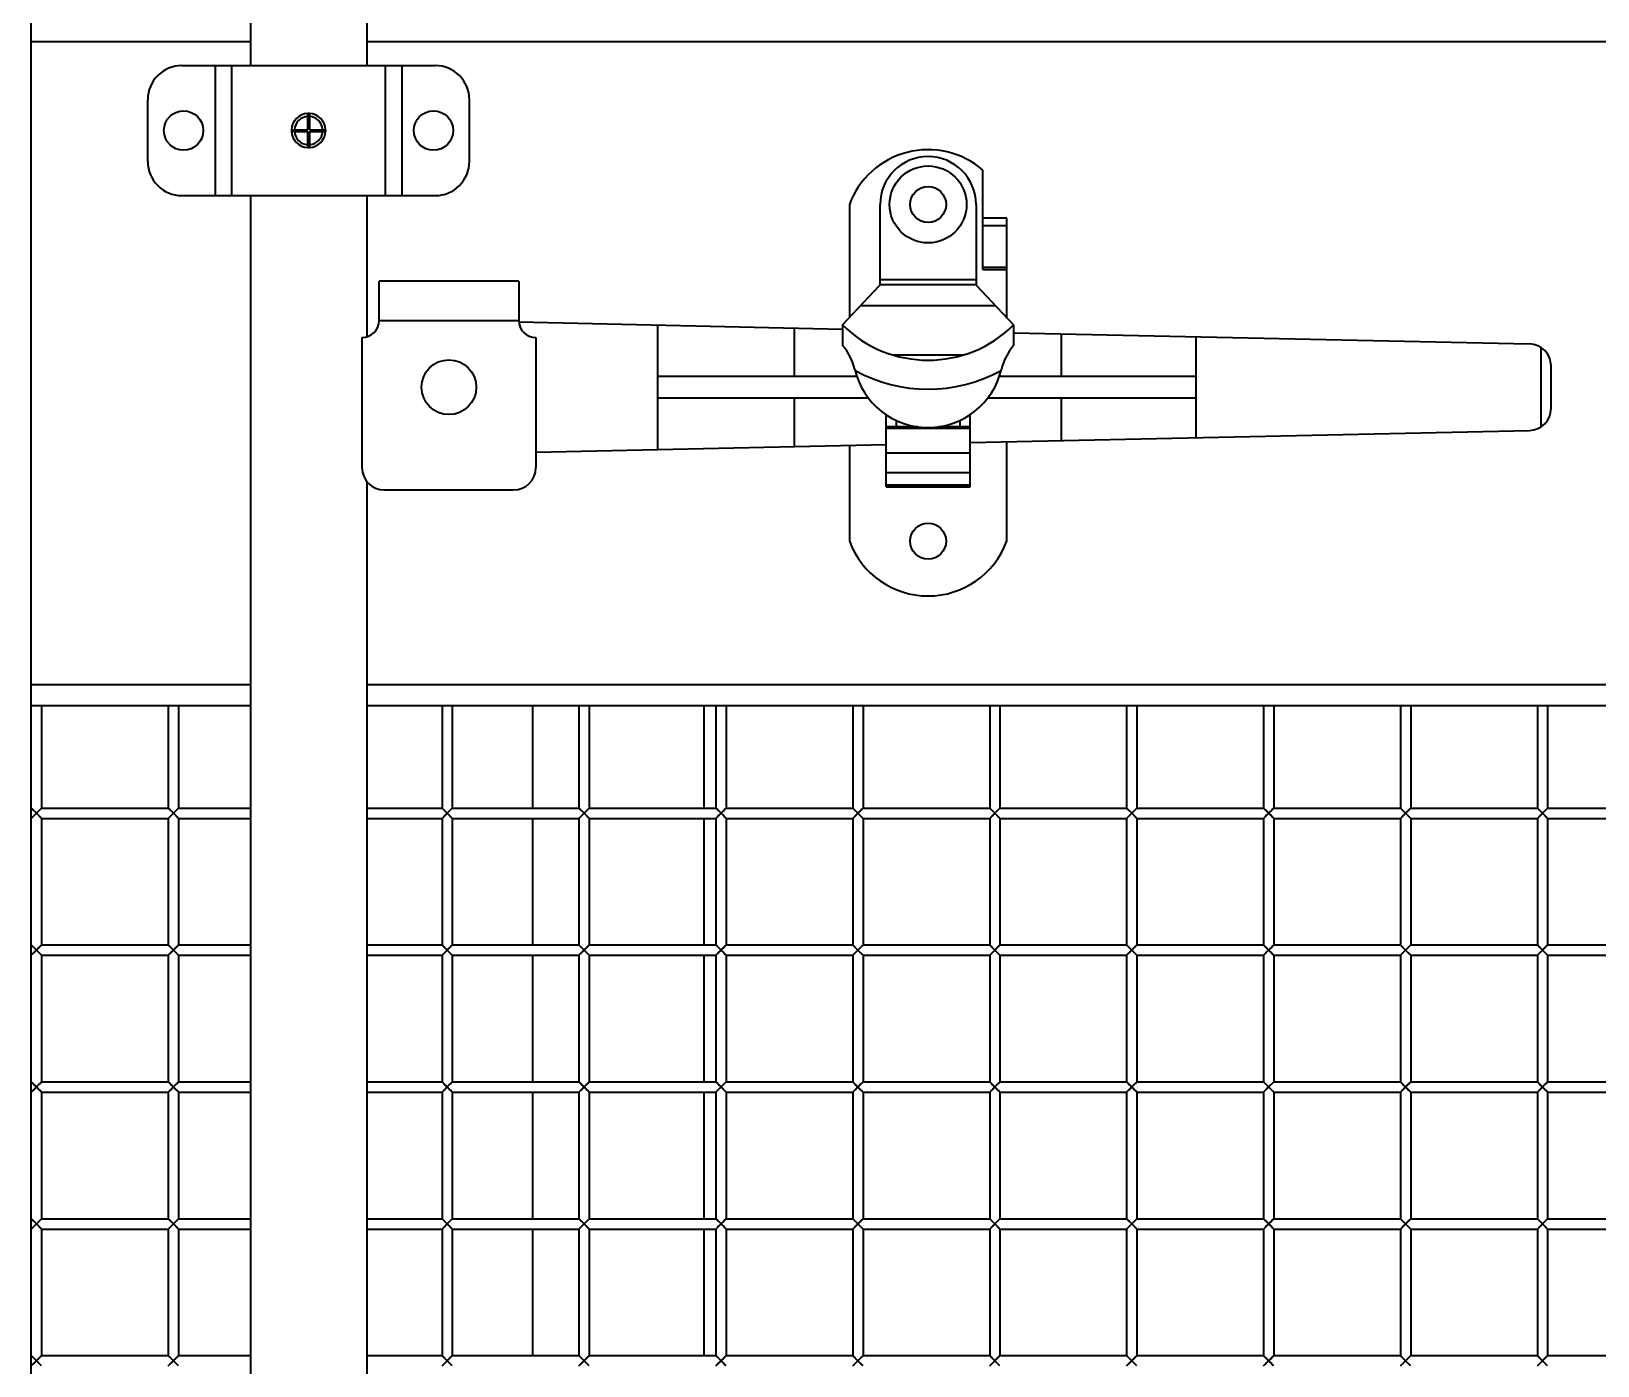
# Model space of a CAD drawing. Header units: millimetres. Extents: x 32496 to 166256, y 3504 to 23939.
# Drawn here: x 44566.1 to 45023.8, y 16169.9 to 16559.8 of the extents above; entities that cross this region are included whole.
import ezdxf

# ---------------------------------------------------------------- set-up
doc = ezdxf.new("R2010")
doc.units = ezdxf.units.MM
doc.layers.get('0').update_dxf_attribs({"lineweight": 35})

msp = doc.modelspace()

# ---------------------------------------------------------------- linework, layer by layer
at = {"linetype": 'Continuous'}
for p, q in [((44630.14, 17480.849), (44630.14, 16549.849)), ((44664.14, 17480.849), (44664.14, 16549.849)), ((44566.14, 16362.849), (44566.14, 16562.849)), ((44566.14, 16556.849), (44630.14, 16556.849)), ((44664.14, 16556.849), (45290.14, 16556.849)), ((44610.14, 16549.849), (44684.14, 16549.849)), ((44619.84, 16549.849), (44619.84, 16511.849)), ((44624.64, 16549.849), (44624.64, 16511.849)), ((44669.64, 16511.849), (44669.64, 16549.849)), ((44674.44, 16511.849), (44674.44, 16549.849)), ((44600.14, 16521.849), (44600.14, 16539.849)), ((44694.14, 16521.849), (44694.14, 16539.849)), ((44646.89, 16531.099), (44646.89, 16535.842)), ((44647.39, 16535.842), (44647.39, 16531.099)), ((44642.146, 16531.099), (44646.89, 16531.099)), ((44642.146, 16530.599), (44646.89, 16530.599)), ((44646.89, 16525.855), (44646.89, 16530.599)), ((44647.39, 16531.099), (44652.134, 16531.099)), ((44647.39, 16530.599), (44647.39, 16525.855)), ((44647.39, 16530.599), (44652.134, 16530.599)), ((44844.14, 16490.249), (44844.14, 16519.303)), ((44610.14, 16511.849), (44684.14, 16511.849)), ((44630.14, 16511.849), (44630.14, 15442.849)), ((44664.14, 16511.849), (44664.14, 16470.349)), ((44805.14, 16509.19), (44805.14, 16476.173)), ((44814.14, 16485.558), (44814.14, 16509.249)), ((44842.14, 16509.249), (44842.14, 16485.558)), ((44851.14, 16505.249), (44844.14, 16505.249)), ((44851.14, 16503.028), (44844.14, 16503.028)), ((44851.14, 16476.173), (44851.14, 16505.249)), ((44851.14, 16490.854), (44844.14, 16490.854)), ((44844.14, 16490.249), (44851.14, 16490.249)), ((44667.74, 16475.349), (44667.74, 16486.849)), ((44708.54, 16486.849), (44667.74, 16486.849)), ((44708.54, 16486.849), (44708.54, 16475.349)), ((44803.14, 16474.044), (44813.961, 16485.558)), ((44814.14, 16485.558), (44813.961, 16485.558)), ((44842.14, 16487.249), (44814.14, 16487.249)), ((44842.14, 16485.749), (44814.14, 16485.749)), ((44842.319, 16485.558), (44842.14, 16485.558)), ((44853.14, 16474.044), (44842.319, 16485.558)), ((44808.501, 16479.749), (44847.779, 16479.749)), ((44667.74, 16475.349), (44708.54, 16475.349)), ((44708.583, 16474.914), (44803.14, 16472.856)), ((44662.74, 16470.349), (44662.74, 16432.349)), ((44713.54, 16470.349), (44713.54, 16432.349)), ((44749.14, 16437.666), (44749.14, 16474.031)), ((44789.14, 16459.049), (44789.14, 16473.16)), ((44803.14, 16474.044), (44803.14, 16468.024)), ((44853.14, 16474.044), (44853.14, 16468.024)), ((44853.14, 16471.767), (45003.879, 16468.485)), ((44867.14, 16459.049), (44867.14, 16471.462)), ((44906.44, 16441.091), (44906.44, 16470.606)), ((45007.14, 16467.509), (45007.14, 16444.189)), ((44838.35, 16465.249), (44817.929, 16465.249)), ((45010.14, 16449.611), (45010.14, 16462.086)), ((44749.14, 16459.049), (44807.366, 16459.049)), ((44848.913, 16459.049), (44906.44, 16459.049)), ((44810.783, 16452.649), (44749.14, 16452.649)), ((44789.14, 16438.537), (44789.14, 16452.649)), ((44906.44, 16452.649), (44845.496, 16452.649)), ((44867.14, 16440.235), (44867.14, 16452.649)), ((44815.89, 16426.71), (44815.89, 16447.856)), ((44840.39, 16426.71), (44840.39, 16447.856)), ((44815.89, 16444.349), (44825.022, 16444.349)), ((44815.89, 16443.849), (44840.39, 16443.849)), ((44818.89, 16444.349), (44818.89, 16446.162)), ((44831.26, 16444.349), (44840.39, 16444.349)), ((44837.39, 16446.161), (44837.39, 16444.349)), ((44840.39, 16439.653), (45003.879, 16443.212)), ((44713.54, 16436.891), (44815.89, 16439.119)), ((44805.14, 16438.885), (44805.14, 16410.908)), ((44851.14, 16410.908), (44851.14, 16439.887)), ((44840.39, 16436.539), (44815.89, 16436.539)), ((44815.89, 16430.901), (44840.39, 16430.901)), ((44664.14, 16428.366), (44664.14, 15442.849)), ((44669.24, 16425.849), (44707.04, 16425.849)), ((44840.39, 16427.18), (44815.89, 16427.18)), ((44815.89, 16426.71), (44840.39, 16426.71)), ((44630.14, 16368.849), (44566.14, 16368.849)), ((45290.14, 16368.849), (44664.14, 16368.849)), ((44566.14, 15459.849), (44566.14, 16362.849)), ((44566.14, 16362.849), (44630.14, 16362.849)), ((44569.14, 16362.849), (44569.14, 16332.849)), ((44606.14, 16362.849), (44606.14, 16332.849)), ((44609.14, 16362.849), (44609.14, 16332.849)), ((44664.14, 16362.849), (45290.14, 16362.849)), ((44686.14, 16362.849), (44686.14, 16332.849)), ((44689.14, 16362.849), (44689.14, 16332.849)), ((44712.64, 16332.849), (44712.64, 16362.849)), ((44726.14, 16362.849), (44726.14, 16332.849)), ((44729.14, 16362.849), (44729.14, 16332.849)), ((44762.64, 16362.849), (44762.64, 16332.849)), ((44766.14, 16362.849), (44766.14, 16332.849)), ((44769.14, 16362.849), (44769.14, 16332.849)), ((44806.14, 16362.849), (44806.14, 16332.849)), ((44809.14, 16362.849), (44809.14, 16332.849)), ((44846.14, 16362.849), (44846.14, 16332.849)), ((44849.14, 16362.849), (44849.14, 16332.849)), ((44886.14, 16362.849), (44886.14, 16332.849)), ((44889.14, 16362.849), (44889.14, 16332.849)), ((44926.14, 16362.849), (44926.14, 16332.849)), ((44929.14, 16362.849), (44929.14, 16332.849)), ((44966.14, 16362.849), (44966.14, 16332.849)), ((44969.14, 16362.849), (44969.14, 16332.849)), ((45006.14, 16362.849), (45006.14, 16332.849)), ((45009.14, 16362.849), (45009.14, 16332.849)), ((44566.14, 16329.849), (44569.14, 16332.849)), ((44566.14, 16332.849), (44567.64, 16331.349)), ((44569.14, 16332.849), (44606.14, 16332.849)), ((44606.14, 16329.849), (44609.14, 16332.849)), ((44606.14, 16332.849), (44607.64, 16331.349)), ((44609.14, 16332.849), (44630.14, 16332.849)), ((44664.14, 16332.849), (44686.14, 16332.849)), ((44686.14, 16329.849), (44689.14, 16332.849)), ((44686.14, 16332.849), (44687.64, 16331.349)), ((44689.14, 16332.849), (44726.14, 16332.849)), ((44726.14, 16329.849), (44729.14, 16332.849)), ((44726.14, 16332.849), (44727.64, 16331.349)), ((44729.14, 16332.849), (44766.14, 16332.849)), ((44766.14, 16329.849), (44769.14, 16332.849)), ((44766.14, 16332.849), (44767.64, 16331.349)), ((44769.14, 16332.849), (44806.14, 16332.849)), ((44806.14, 16329.849), (44809.14, 16332.849)), ((44806.14, 16332.849), (44807.64, 16331.349)), ((44809.14, 16332.849), (44846.14, 16332.849)), ((44846.14, 16329.849), (44849.14, 16332.849)), ((44846.14, 16332.849), (44847.64, 16331.349)), ((44849.14, 16332.849), (44886.14, 16332.849)), ((44886.14, 16332.849), (44887.64, 16331.349)), ((44886.14, 16329.849), (44889.14, 16332.849)), ((44889.14, 16332.849), (44926.14, 16332.849)), ((44926.14, 16332.849), (44927.64, 16331.349)), ((44926.14, 16329.849), (44929.14, 16332.849)), ((44929.14, 16332.849), (44966.14, 16332.849)), ((44966.14, 16332.849), (44967.64, 16331.349)), ((44966.14, 16329.849), (44969.14, 16332.849)), ((44969.14, 16332.849), (45006.14, 16332.849)), ((45006.14, 16332.849), (45007.64, 16331.349)), ((45006.14, 16329.849), (45009.14, 16332.849)), ((45009.14, 16332.849), (45046.14, 16332.849)), ((44569.14, 16329.849), (44567.64, 16331.349)), ((44569.14, 16329.849), (44569.14, 16292.849)), ((44569.14, 16329.849), (44606.14, 16329.849)), ((44606.14, 16329.849), (44606.14, 16292.849)), ((44609.14, 16329.849), (44607.64, 16331.349)), ((44609.14, 16329.849), (44609.14, 16292.849)), ((44609.14, 16329.849), (44630.14, 16329.849)), ((44664.14, 16329.849), (44686.14, 16329.849)), ((44686.14, 16329.849), (44686.14, 16292.849)), ((44689.14, 16329.849), (44687.64, 16331.349)), ((44689.14, 16329.849), (44689.14, 16292.849)), ((44689.14, 16329.849), (44726.14, 16329.849)), ((44712.64, 16292.849), (44712.64, 16329.849)), ((44726.14, 16329.849), (44726.14, 16292.849)), ((44729.14, 16329.849), (44727.64, 16331.349)), ((44729.14, 16329.849), (44729.14, 16292.849)), ((44729.14, 16329.849), (44766.14, 16329.849)), ((44762.64, 16329.849), (44762.64, 16292.849)), ((44766.14, 16329.849), (44766.14, 16292.849)), ((44769.14, 16329.849), (44767.64, 16331.349)), ((44769.14, 16329.849), (44769.14, 16292.849)), ((44769.14, 16329.849), (44806.14, 16329.849)), ((44806.14, 16329.849), (44806.14, 16292.849)), ((44809.14, 16329.849), (44807.64, 16331.349)), ((44809.14, 16329.849), (44809.14, 16292.849)), ((44809.14, 16329.849), (44846.14, 16329.849)), ((44846.14, 16329.849), (44846.14, 16292.849)), ((44849.14, 16329.849), (44847.64, 16331.349)), ((44849.14, 16329.849), (44849.14, 16292.849)), ((44849.14, 16329.849), (44886.14, 16329.849)), ((44886.14, 16329.849), (44886.14, 16292.849)), ((44889.14, 16329.849), (44887.64, 16331.349)), ((44889.14, 16329.849), (44889.14, 16292.849)), ((44889.14, 16329.849), (44926.14, 16329.849)), ((44926.14, 16329.849), (44926.14, 16292.849)), ((44929.14, 16329.849), (44927.64, 16331.349)), ((44929.14, 16329.849), (44929.14, 16292.849)), ((44929.14, 16329.849), (44966.14, 16329.849)), ((44966.14, 16329.849), (44966.14, 16292.849)), ((44969.14, 16329.849), (44967.64, 16331.349)), ((44969.14, 16329.849), (44969.14, 16292.849)), ((44969.14, 16329.849), (45006.14, 16329.849)), ((45006.14, 16329.849), (45006.14, 16292.849)), ((45009.14, 16329.849), (45007.64, 16331.349)), ((45009.14, 16329.849), (45009.14, 16292.849)), ((45009.14, 16329.849), (45046.14, 16329.849)), ((44566.14, 16289.849), (44569.14, 16292.849)), ((44566.14, 16292.849), (44567.64, 16291.349)), ((44569.14, 16292.849), (44606.14, 16292.849)), ((44606.14, 16289.849), (44609.14, 16292.849)), ((44606.14, 16292.849), (44607.64, 16291.349)), ((44609.14, 16292.849), (44630.14, 16292.849)), ((44664.14, 16292.849), (44686.14, 16292.849)), ((44686.14, 16289.849), (44689.14, 16292.849)), ((44686.14, 16292.849), (44687.64, 16291.349)), ((44689.14, 16292.849), (44726.14, 16292.849)), ((44726.14, 16289.849), (44729.14, 16292.849)), ((44726.14, 16292.849), (44727.64, 16291.349)), ((44729.14, 16292.849), (44766.14, 16292.849)), ((44766.14, 16289.849), (44769.14, 16292.849)), ((44766.14, 16292.849), (44767.64, 16291.349)), ((44769.14, 16292.849), (44806.14, 16292.849)), ((44806.14, 16289.849), (44809.14, 16292.849)), ((44806.14, 16292.849), (44807.64, 16291.349)), ((44809.14, 16292.849), (44846.14, 16292.849)), ((44846.14, 16292.849), (44847.64, 16291.349)), ((44846.14, 16289.849), (44849.14, 16292.849)), ((44849.14, 16292.849), (44886.14, 16292.849)), ((44886.14, 16292.849), (44887.64, 16291.349)), ((44886.14, 16289.849), (44889.14, 16292.849)), ((44889.14, 16292.849), (44926.14, 16292.849)), ((44926.14, 16292.849), (44927.64, 16291.349)), ((44926.14, 16289.849), (44929.14, 16292.849)), ((44929.14, 16292.849), (44966.14, 16292.849)), ((44966.14, 16292.849), (44967.64, 16291.349)), ((44966.14, 16289.849), (44969.14, 16292.849)), ((44969.14, 16292.849), (45006.14, 16292.849)), ((45006.14, 16292.849), (45007.64, 16291.349)), ((45006.14, 16289.849), (45009.14, 16292.849)), ((45009.14, 16292.849), (45046.14, 16292.849)), ((44569.14, 16289.849), (44567.64, 16291.349)), ((44569.14, 16289.849), (44569.14, 16252.849)), ((44569.14, 16289.849), (44606.14, 16289.849)), ((44606.14, 16289.849), (44606.14, 16252.849)), ((44609.14, 16289.849), (44607.64, 16291.349)), ((44609.14, 16289.849), (44609.14, 16252.849)), ((44609.14, 16289.849), (44630.14, 16289.849)), ((44664.14, 16289.849), (44686.14, 16289.849)), ((44686.14, 16289.849), (44686.14, 16252.849)), ((44689.14, 16289.849), (44687.64, 16291.349)), ((44689.14, 16289.849), (44689.14, 16252.849)), ((44689.14, 16289.849), (44726.14, 16289.849)), ((44712.64, 16252.849), (44712.64, 16289.849)), ((44726.14, 16289.849), (44726.14, 16252.849)), ((44729.14, 16289.849), (44727.64, 16291.349)), ((44729.14, 16289.849), (44729.14, 16252.849)), ((44729.14, 16289.849), (44766.14, 16289.849)), ((44762.64, 16289.849), (44762.64, 16252.849)), ((44766.14, 16289.849), (44766.14, 16252.849)), ((44769.14, 16289.849), (44767.64, 16291.349)), ((44769.14, 16289.849), (44769.14, 16252.849)), ((44769.14, 16289.849), (44806.14, 16289.849)), ((44806.14, 16289.849), (44806.14, 16252.849)), ((44809.14, 16289.849), (44807.64, 16291.349)), ((44809.14, 16289.849), (44809.14, 16252.849)), ((44809.14, 16289.849), (44846.14, 16289.849)), ((44846.14, 16289.849), (44846.14, 16252.849)), ((44849.14, 16289.849), (44847.64, 16291.349)), ((44849.14, 16289.849), (44849.14, 16252.849)), ((44849.14, 16289.849), (44886.14, 16289.849)), ((44886.14, 16289.849), (44886.14, 16252.849)), ((44889.14, 16289.849), (44887.64, 16291.349)), ((44889.14, 16289.849), (44889.14, 16252.849)), ((44889.14, 16289.849), (44926.14, 16289.849)), ((44926.14, 16289.849), (44926.14, 16252.849)), ((44929.14, 16289.849), (44927.64, 16291.349)), ((44929.14, 16289.849), (44929.14, 16252.849)), ((44929.14, 16289.849), (44966.14, 16289.849)), ((44966.14, 16289.849), (44966.14, 16252.849)), ((44969.14, 16289.849), (44967.64, 16291.349)), ((44969.14, 16289.849), (44969.14, 16252.849)), ((44969.14, 16289.849), (45006.14, 16289.849)), ((45006.14, 16289.849), (45006.14, 16252.849)), ((45009.14, 16289.849), (45007.64, 16291.349)), ((45009.14, 16289.849), (45009.14, 16252.849)), ((45009.14, 16289.849), (45046.14, 16289.849)), ((44566.14, 16252.849), (44567.64, 16251.349)), ((44566.14, 16249.849), (44569.14, 16252.849)), ((44569.14, 16249.849), (44567.64, 16251.349)), ((44569.14, 16252.849), (44606.14, 16252.849)), ((44606.14, 16249.849), (44609.14, 16252.849)), ((44606.14, 16252.849), (44607.64, 16251.349)), ((44609.14, 16249.849), (44607.64, 16251.349)), ((44609.14, 16252.849), (44630.14, 16252.849)), ((44664.14, 16252.849), (44686.14, 16252.849)), ((44686.14, 16249.849), (44689.14, 16252.849)), ((44686.14, 16252.849), (44687.64, 16251.349)), ((44689.14, 16249.849), (44687.64, 16251.349)), ((44689.14, 16252.849), (44726.14, 16252.849)), ((44726.14, 16249.849), (44729.14, 16252.849)), ((44726.14, 16252.849), (44727.64, 16251.349)), ((44729.14, 16249.849), (44727.64, 16251.349)), ((44729.14, 16252.849), (44766.14, 16252.849)), ((44766.14, 16249.849), (44769.14, 16252.849)), ((44766.14, 16252.849), (44767.64, 16251.349)), ((44769.14, 16249.849), (44767.64, 16251.349)), ((44769.14, 16252.849), (44806.14, 16252.849)), ((44806.14, 16252.849), (44807.64, 16251.349)), ((44806.14, 16249.849), (44809.14, 16252.849)), ((44809.14, 16249.849), (44807.64, 16251.349)), ((44809.14, 16252.849), (44846.14, 16252.849)), ((44846.14, 16252.849), (44847.64, 16251.349)), ((44846.14, 16249.849), (44849.14, 16252.849)), ((44849.14, 16249.849), (44847.64, 16251.349)), ((44849.14, 16252.849), (44886.14, 16252.849)), ((44886.14, 16252.849), (44887.64, 16251.349)), ((44886.14, 16249.849), (44889.14, 16252.849)), ((44889.14, 16249.849), (44887.64, 16251.349)), ((44889.14, 16252.849), (44926.14, 16252.849)), ((44926.14, 16252.849), (44927.64, 16251.349)), ((44926.14, 16249.849), (44929.14, 16252.849)), ((44929.14, 16249.849), (44927.64, 16251.349)), ((44929.14, 16252.849), (44966.14, 16252.849)), ((44966.14, 16252.849), (44967.64, 16251.349)), ((44966.14, 16249.849), (44969.14, 16252.849)), ((44969.14, 16249.849), (44967.64, 16251.349)), ((44969.14, 16252.849), (45006.14, 16252.849)), ((45006.14, 16252.849), (45007.64, 16251.349)), ((45006.14, 16249.849), (45009.14, 16252.849)), ((45009.14, 16249.849), (45007.64, 16251.349)), ((45009.14, 16252.849), (45046.14, 16252.849)), ((44569.14, 16249.849), (44569.14, 16212.849)), ((44569.14, 16249.849), (44606.14, 16249.849)), ((44606.14, 16249.849), (44606.14, 16212.849)), ((44609.14, 16249.849), (44609.14, 16212.849)), ((44609.14, 16249.849), (44630.14, 16249.849)), ((44664.14, 16249.849), (44686.14, 16249.849)), ((44686.14, 16249.849), (44686.14, 16212.849)), ((44689.14, 16249.849), (44689.14, 16212.849)), ((44689.14, 16249.849), (44726.14, 16249.849)), ((44712.64, 16212.849), (44712.64, 16249.849)), ((44726.14, 16249.849), (44726.14, 16212.849)), ((44729.14, 16249.849), (44729.14, 16212.849)), ((44729.14, 16249.849), (44766.14, 16249.849)), ((44762.64, 16249.849), (44762.64, 16212.849)), ((44766.14, 16249.849), (44766.14, 16212.849)), ((44769.14, 16249.849), (44769.14, 16212.849)), ((44769.14, 16249.849), (44806.14, 16249.849)), ((44806.14, 16249.849), (44806.14, 16212.849)), ((44809.14, 16249.849), (44809.14, 16212.849)), ((44809.14, 16249.849), (44846.14, 16249.849)), ((44846.14, 16249.849), (44846.14, 16212.849)), ((44849.14, 16249.849), (44849.14, 16212.849)), ((44849.14, 16249.849), (44886.14, 16249.849)), ((44886.14, 16249.849), (44886.14, 16212.849)), ((44889.14, 16249.849), (44889.14, 16212.849)), ((44889.14, 16249.849), (44926.14, 16249.849)), ((44926.14, 16249.849), (44926.14, 16212.849)), ((44929.14, 16249.849), (44929.14, 16212.849)), ((44929.14, 16249.849), (44966.14, 16249.849)), ((44966.14, 16249.849), (44966.14, 16212.849)), ((44969.14, 16249.849), (44969.14, 16212.849)), ((44969.14, 16249.849), (45006.14, 16249.849)), ((45006.14, 16249.849), (45006.14, 16212.849)), ((45009.14, 16249.849), (45009.14, 16212.849)), ((45009.14, 16249.849), (45046.14, 16249.849)), ((44566.14, 16212.849), (44567.64, 16211.349)), ((44566.14, 16209.849), (44569.14, 16212.849)), ((44569.14, 16209.849), (44567.64, 16211.349)), ((44569.14, 16212.849), (44606.14, 16212.849)), ((44569.14, 16209.849), (44569.14, 16172.849)), ((44569.14, 16209.849), (44606.14, 16209.849)), ((44606.14, 16212.849), (44607.64, 16211.349)), ((44606.14, 16209.849), (44609.14, 16212.849)), ((44606.14, 16209.849), (44606.14, 16172.849)), ((44609.14, 16209.849), (44607.64, 16211.349)), ((44609.14, 16212.849), (44630.14, 16212.849)), ((44609.14, 16209.849), (44609.14, 16172.849)), ((44609.14, 16209.849), (44630.14, 16209.849)), ((44664.14, 16212.849), (44686.14, 16212.849)), ((44664.14, 16209.849), (44686.14, 16209.849)), ((44686.14, 16209.849), (44689.14, 16212.849)), ((44686.14, 16212.849), (44687.64, 16211.349)), ((44686.14, 16209.849), (44686.14, 16172.849)), ((44689.14, 16209.849), (44687.64, 16211.349)), ((44689.14, 16212.849), (44726.14, 16212.849)), ((44689.14, 16209.849), (44689.14, 16172.849)), ((44689.14, 16209.849), (44726.14, 16209.849)), ((44712.64, 16172.849), (44712.64, 16209.849)), ((44726.14, 16209.849), (44729.14, 16212.849)), ((44726.14, 16212.849), (44727.64, 16211.349)), ((44726.14, 16209.849), (44726.14, 16172.849)), ((44729.14, 16209.849), (44727.64, 16211.349)), ((44729.14, 16212.849), (44766.14, 16212.849)), ((44729.14, 16209.849), (44729.14, 16172.849)), ((44729.14, 16209.849), (44766.14, 16209.849)), ((44762.64, 16209.849), (44762.64, 16172.849)), ((44766.14, 16212.849), (44767.64, 16211.349)), ((44766.14, 16209.849), (44769.14, 16212.849)), ((44766.14, 16209.849), (44766.14, 16172.849)), ((44769.14, 16209.849), (44767.64, 16211.349)), ((44769.14, 16212.849), (44806.14, 16212.849)), ((44769.14, 16209.849), (44769.14, 16172.849)), ((44769.14, 16209.849), (44806.14, 16209.849)), ((44806.14, 16212.849), (44807.64, 16211.349)), ((44806.14, 16209.849), (44809.14, 16212.849)), ((44806.14, 16209.849), (44806.14, 16172.849)), ((44809.14, 16209.849), (44807.64, 16211.349)), ((44809.14, 16212.849), (44846.14, 16212.849)), ((44809.14, 16209.849), (44809.14, 16172.849)), ((44809.14, 16209.849), (44846.14, 16209.849)), ((44846.14, 16212.849), (44847.64, 16211.349)), ((44846.14, 16209.849), (44849.14, 16212.849)), ((44846.14, 16209.849), (44846.14, 16172.849)), ((44849.14, 16209.849), (44847.64, 16211.349)), ((44849.14, 16212.849), (44886.14, 16212.849)), ((44849.14, 16209.849), (44849.14, 16172.849)), ((44849.14, 16209.849), (44886.14, 16209.849)), ((44886.14, 16212.849), (44887.64, 16211.349)), ((44886.14, 16209.849), (44889.14, 16212.849)), ((44886.14, 16209.849), (44886.14, 16172.849)), ((44889.14, 16209.849), (44887.64, 16211.349)), ((44889.14, 16212.849), (44926.14, 16212.849)), ((44889.14, 16209.849), (44889.14, 16172.849)), ((44889.14, 16209.849), (44926.14, 16209.849)), ((44926.14, 16212.849), (44927.64, 16211.349)), ((44926.14, 16209.849), (44929.14, 16212.849)), ((44926.14, 16209.849), (44926.14, 16172.849)), ((44929.14, 16209.849), (44927.64, 16211.349)), ((44929.14, 16212.849), (44966.14, 16212.849)), ((44929.14, 16209.849), (44929.14, 16172.849)), ((44929.14, 16209.849), (44966.14, 16209.849)), ((44966.14, 16212.849), (44967.64, 16211.349)), ((44966.14, 16209.849), (44969.14, 16212.849)), ((44966.14, 16209.849), (44966.14, 16172.849)), ((44969.14, 16209.849), (44967.64, 16211.349)), ((44969.14, 16212.849), (45006.14, 16212.849)), ((44969.14, 16209.849), (44969.14, 16172.849)), ((44969.14, 16209.849), (45006.14, 16209.849)), ((45006.14, 16212.849), (45007.64, 16211.349)), ((45006.14, 16209.849), (45009.14, 16212.849)), ((45006.14, 16209.849), (45006.14, 16172.849)), ((45009.14, 16209.849), (45007.64, 16211.349)), ((45009.14, 16212.849), (45046.14, 16212.849)), ((45009.14, 16209.849), (45009.14, 16172.849)), ((45009.14, 16209.849), (45046.14, 16209.849)), ((44566.14, 16172.849), (44567.64, 16171.349)), ((44566.14, 16169.849), (44569.14, 16172.849)), ((44569.14, 16172.849), (44606.14, 16172.849)), ((44606.14, 16172.849), (44607.64, 16171.349)), ((44606.14, 16169.849), (44609.14, 16172.849)), ((44609.14, 16172.849), (44630.14, 16172.849)), ((44664.14, 16172.849), (44686.14, 16172.849)), ((44686.14, 16169.849), (44689.14, 16172.849)), ((44686.14, 16172.849), (44687.64, 16171.349)), ((44689.14, 16172.849), (44726.14, 16172.849)), ((44726.14, 16172.849), (44727.64, 16171.349)), ((44726.14, 16169.849), (44729.14, 16172.849)), ((44729.14, 16172.849), (44766.14, 16172.849)), ((44766.14, 16172.849), (44767.64, 16171.349)), ((44766.14, 16169.849), (44769.14, 16172.849)), ((44769.14, 16172.849), (44806.14, 16172.849)), ((44806.14, 16172.849), (44807.64, 16171.349)), ((44806.14, 16169.849), (44809.14, 16172.849)), ((44809.14, 16172.849), (44846.14, 16172.849)), ((44846.14, 16172.849), (44847.64, 16171.349)), ((44846.14, 16169.849), (44849.14, 16172.849)), ((44849.14, 16172.849), (44886.14, 16172.849)), ((44886.14, 16172.849), (44887.64, 16171.349)), ((44886.14, 16169.849), (44889.14, 16172.849)), ((44889.14, 16172.849), (44926.14, 16172.849)), ((44926.14, 16172.849), (44927.64, 16171.349)), ((44926.14, 16169.849), (44929.14, 16172.849)), ((44929.14, 16172.849), (44966.14, 16172.849)), ((44966.14, 16172.849), (44967.64, 16171.349)), ((44966.14, 16169.849), (44969.14, 16172.849)), ((44969.14, 16172.849), (45006.14, 16172.849)), ((45006.14, 16172.849), (45007.64, 16171.349)), ((45006.14, 16169.849), (45009.14, 16172.849)), ((45009.14, 16172.849), (45046.14, 16172.849)), ((44569.14, 16169.849), (44567.64, 16171.349)), ((44609.14, 16169.849), (44607.64, 16171.349)), ((44689.14, 16169.849), (44687.64, 16171.349)), ((44729.14, 16169.849), (44727.64, 16171.349)), ((44769.14, 16169.849), (44767.64, 16171.349)), ((44809.14, 16169.849), (44807.64, 16171.349)), ((44849.14, 16169.849), (44847.64, 16171.349)), ((44889.14, 16169.849), (44887.64, 16171.349)), ((44929.14, 16169.849), (44927.64, 16171.349)), ((44969.14, 16169.849), (44967.64, 16171.349)), ((45009.14, 16169.849), (45007.64, 16171.349))]:
    msp.add_line(p, q, dxfattribs=at)
for points in [[(44566.255, 16332.733), (44566.57, 16332.418), (44567.06, 16331.929), (44568.229, 16330.759)], [(44567.64, 16331.349), (44568.227, 16331.936), (44568.702, 16332.411), (44569.025, 16332.734)], [(44606.255, 16332.733), (44606.57, 16332.418), (44607.06, 16331.929), (44608.229, 16330.759)], [(44607.64, 16331.349), (44608.227, 16331.936), (44608.702, 16332.411), (44609.025, 16332.734)], [(44686.255, 16332.733), (44686.57, 16332.418), (44687.06, 16331.929), (44688.229, 16330.759)], [(44687.64, 16331.349), (44688.227, 16331.936), (44688.702, 16332.411), (44689.025, 16332.734)], [(44726.255, 16332.733), (44726.57, 16332.418), (44727.06, 16331.929), (44728.229, 16330.759)], [(44727.64, 16331.349), (44728.227, 16331.936), (44728.702, 16332.411), (44729.025, 16332.734)], [(44766.255, 16332.733), (44766.57, 16332.418), (44767.06, 16331.929), (44768.229, 16330.759)], [(44767.64, 16331.349), (44768.227, 16331.936), (44768.702, 16332.411), (44769.025, 16332.734)], [(44806.255, 16332.733), (44806.57, 16332.418), (44807.06, 16331.929), (44808.229, 16330.759)], [(44807.64, 16331.349), (44808.227, 16331.936), (44808.702, 16332.411), (44809.025, 16332.734)], [(44846.255, 16332.733), (44846.57, 16332.418), (44847.06, 16331.929), (44848.229, 16330.759)], [(44847.64, 16331.349), (44848.227, 16331.936), (44848.702, 16332.411), (44849.025, 16332.734)], [(44886.255, 16332.733), (44886.57, 16332.418), (44887.06, 16331.929), (44888.229, 16330.759)], [(44887.64, 16331.349), (44888.227, 16331.936), (44888.702, 16332.411), (44889.025, 16332.734)], [(44926.255, 16332.733), (44926.57, 16332.418), (44927.06, 16331.929), (44928.229, 16330.759)], [(44927.64, 16331.349), (44928.227, 16331.936), (44928.702, 16332.411), (44929.025, 16332.734)], [(44966.255, 16332.733), (44966.57, 16332.418), (44967.06, 16331.929), (44968.229, 16330.759)], [(44967.64, 16331.349), (44968.227, 16331.936), (44968.702, 16332.411), (44969.025, 16332.734)], [(45006.255, 16332.733), (45006.57, 16332.418), (45007.06, 16331.929), (45008.229, 16330.759)], [(45007.64, 16331.349), (45008.227, 16331.936), (45008.702, 16332.411), (45009.025, 16332.734)], [(44567.64, 16331.349), (44567.049, 16330.758), (44566.579, 16330.288)], [(44569.024, 16329.965), (44568.701, 16330.287), (44568.229, 16330.759)], [(44607.64, 16331.349), (44607.049, 16330.758), (44606.579, 16330.288)], [(44609.024, 16329.965), (44608.701, 16330.287), (44608.229, 16330.759)], [(44687.64, 16331.349), (44687.049, 16330.758), (44686.579, 16330.288)], [(44689.024, 16329.965), (44688.701, 16330.287), (44688.229, 16330.759)], [(44727.64, 16331.349), (44727.049, 16330.758), (44726.579, 16330.288)], [(44729.024, 16329.965), (44728.701, 16330.287), (44728.229, 16330.759)], [(44767.64, 16331.349), (44767.049, 16330.758), (44766.579, 16330.288)], [(44769.024, 16329.965), (44768.701, 16330.287), (44768.229, 16330.759)], [(44807.64, 16331.349), (44807.049, 16330.758), (44806.579, 16330.288)], [(44809.024, 16329.965), (44808.701, 16330.287), (44808.229, 16330.759)], [(44847.64, 16331.349), (44847.049, 16330.758), (44846.579, 16330.288)], [(44849.024, 16329.965), (44848.701, 16330.287), (44848.229, 16330.759)], [(44887.64, 16331.349), (44887.049, 16330.758), (44886.579, 16330.288)], [(44889.024, 16329.965), (44888.701, 16330.287), (44888.229, 16330.759)], [(44927.64, 16331.349), (44927.049, 16330.758), (44926.579, 16330.288)], [(44929.024, 16329.965), (44928.701, 16330.287), (44928.229, 16330.759)], [(44967.64, 16331.349), (44967.049, 16330.758), (44966.579, 16330.288)], [(44969.024, 16329.965), (44968.701, 16330.287), (44968.229, 16330.759)], [(45007.64, 16331.349), (45007.049, 16330.758), (45006.579, 16330.288)], [(45009.024, 16329.965), (45008.701, 16330.287), (45008.229, 16330.759)], [(44566.255, 16292.733), (44566.57, 16292.418), (44567.06, 16291.929), (44568.229, 16290.759)], [(44567.64, 16291.349), (44568.227, 16291.936), (44568.702, 16292.411), (44569.025, 16292.734)], [(44606.255, 16292.733), (44606.57, 16292.418), (44607.06, 16291.929), (44608.229, 16290.759)], [(44607.64, 16291.349), (44608.227, 16291.936), (44608.702, 16292.411), (44609.025, 16292.734)], [(44686.255, 16292.733), (44686.57, 16292.418), (44687.06, 16291.929), (44688.229, 16290.759)], [(44687.64, 16291.349), (44688.227, 16291.936), (44688.702, 16292.411), (44689.025, 16292.734)], [(44726.255, 16292.733), (44726.57, 16292.418), (44727.06, 16291.929), (44728.229, 16290.759)], [(44727.64, 16291.349), (44728.227, 16291.936), (44728.702, 16292.411), (44729.025, 16292.734)], [(44766.255, 16292.733), (44766.57, 16292.418), (44767.06, 16291.929), (44768.229, 16290.759)], [(44767.64, 16291.349), (44768.227, 16291.936), (44768.702, 16292.411), (44769.025, 16292.734)], [(44806.255, 16292.733), (44806.57, 16292.418), (44807.06, 16291.929), (44808.229, 16290.759)], [(44807.64, 16291.349), (44808.227, 16291.936), (44808.702, 16292.411), (44809.025, 16292.734)], [(44846.255, 16292.733), (44846.57, 16292.418), (44847.06, 16291.929), (44848.229, 16290.759)], [(44847.64, 16291.349), (44848.227, 16291.936), (44848.702, 16292.411), (44849.025, 16292.734)], [(44886.255, 16292.733), (44886.57, 16292.418), (44887.06, 16291.929), (44888.229, 16290.759)], [(44887.64, 16291.349), (44888.227, 16291.936), (44888.702, 16292.411), (44889.025, 16292.734)], [(44926.255, 16292.733), (44926.57, 16292.418), (44927.06, 16291.929), (44928.229, 16290.759)], [(44927.64, 16291.349), (44928.227, 16291.936), (44928.702, 16292.411), (44929.025, 16292.734)], [(44966.255, 16292.733), (44966.57, 16292.418), (44967.06, 16291.929), (44968.229, 16290.759)], [(44967.64, 16291.349), (44968.227, 16291.936), (44968.702, 16292.411), (44969.025, 16292.734)], [(45006.255, 16292.733), (45006.57, 16292.418), (45007.06, 16291.929), (45008.229, 16290.759)], [(45007.64, 16291.349), (45008.227, 16291.936), (45008.702, 16292.411), (45009.025, 16292.734)], [(44567.64, 16291.349), (44567.049, 16290.758), (44566.579, 16290.288)], [(44569.024, 16289.965), (44568.701, 16290.287), (44568.229, 16290.759)], [(44607.64, 16291.349), (44607.049, 16290.758), (44606.579, 16290.288)], [(44609.024, 16289.965), (44608.701, 16290.287), (44608.229, 16290.759)], [(44687.64, 16291.349), (44687.049, 16290.758), (44686.579, 16290.288)], [(44689.024, 16289.965), (44688.701, 16290.287), (44688.229, 16290.759)], [(44727.64, 16291.349), (44727.049, 16290.758), (44726.579, 16290.288)], [(44729.024, 16289.965), (44728.701, 16290.287), (44728.229, 16290.759)], [(44767.64, 16291.349), (44767.049, 16290.758), (44766.579, 16290.288)], [(44769.024, 16289.965), (44768.701, 16290.287), (44768.229, 16290.759)], [(44807.64, 16291.349), (44807.049, 16290.758), (44806.579, 16290.288)], [(44809.024, 16289.965), (44808.701, 16290.287), (44808.229, 16290.759)], [(44847.64, 16291.349), (44847.049, 16290.758), (44846.579, 16290.288)], [(44849.024, 16289.965), (44848.701, 16290.287), (44848.229, 16290.759)], [(44887.64, 16291.349), (44887.049, 16290.758), (44886.579, 16290.288)], [(44889.024, 16289.965), (44888.701, 16290.287), (44888.229, 16290.759)], [(44927.64, 16291.349), (44927.049, 16290.758), (44926.579, 16290.288)], [(44929.024, 16289.965), (44928.701, 16290.287), (44928.229, 16290.759)], [(44967.64, 16291.349), (44967.049, 16290.758), (44966.579, 16290.288)], [(44969.024, 16289.965), (44968.701, 16290.287), (44968.229, 16290.759)], [(45007.64, 16291.349), (45007.049, 16290.758), (45006.579, 16290.288)], [(45009.024, 16289.965), (45008.701, 16290.287), (45008.229, 16290.759)], [(44566.255, 16252.733), (44566.57, 16252.418), (44567.06, 16251.929), (44568.229, 16250.759)], [(44567.64, 16251.349), (44567.049, 16250.758), (44566.579, 16250.288)], [(44567.64, 16251.349), (44568.227, 16251.936), (44568.702, 16252.411), (44569.025, 16252.734)], [(44569.024, 16249.965), (44568.701, 16250.287), (44568.229, 16250.759)], [(44606.255, 16252.733), (44606.57, 16252.418), (44607.06, 16251.929), (44608.229, 16250.759)], [(44607.64, 16251.349), (44607.049, 16250.758), (44606.579, 16250.288)], [(44607.64, 16251.349), (44608.227, 16251.936), (44608.702, 16252.411), (44609.025, 16252.734)], [(44609.024, 16249.965), (44608.701, 16250.287), (44608.229, 16250.759)], [(44686.255, 16252.733), (44686.57, 16252.418), (44687.06, 16251.929), (44688.229, 16250.759)], [(44687.64, 16251.349), (44687.049, 16250.758), (44686.579, 16250.288)], [(44687.64, 16251.349), (44688.227, 16251.936), (44688.702, 16252.411), (44689.025, 16252.734)], [(44689.024, 16249.965), (44688.701, 16250.287), (44688.229, 16250.759)], [(44726.255, 16252.733), (44726.57, 16252.418), (44727.06, 16251.929), (44728.229, 16250.759)], [(44727.64, 16251.349), (44727.049, 16250.758), (44726.579, 16250.288)], [(44727.64, 16251.349), (44728.227, 16251.936), (44728.702, 16252.411), (44729.025, 16252.734)], [(44729.024, 16249.965), (44728.701, 16250.287), (44728.229, 16250.759)], [(44766.255, 16252.733), (44766.57, 16252.418), (44767.06, 16251.929), (44768.229, 16250.759)], [(44767.64, 16251.349), (44767.049, 16250.758), (44766.579, 16250.288)], [(44767.64, 16251.349), (44768.227, 16251.936), (44768.702, 16252.411), (44769.025, 16252.734)], [(44769.024, 16249.965), (44768.701, 16250.287), (44768.229, 16250.759)], [(44806.255, 16252.733), (44806.57, 16252.418), (44807.06, 16251.929), (44808.229, 16250.759)], [(44807.64, 16251.349), (44807.049, 16250.758), (44806.579, 16250.288)], [(44807.64, 16251.349), (44808.227, 16251.936), (44808.702, 16252.411), (44809.025, 16252.734)], [(44809.024, 16249.965), (44808.701, 16250.287), (44808.229, 16250.759)], [(44846.255, 16252.733), (44846.57, 16252.418), (44847.06, 16251.929), (44848.229, 16250.759)], [(44847.64, 16251.349), (44847.049, 16250.758), (44846.579, 16250.288)], [(44847.64, 16251.349), (44848.227, 16251.936), (44848.702, 16252.411), (44849.025, 16252.734)], [(44849.024, 16249.965), (44848.701, 16250.287), (44848.229, 16250.759)], [(44886.255, 16252.733), (44886.57, 16252.418), (44887.06, 16251.929), (44888.229, 16250.759)], [(44887.64, 16251.349), (44887.049, 16250.758), (44886.579, 16250.288)], [(44887.64, 16251.349), (44888.227, 16251.936), (44888.702, 16252.411), (44889.025, 16252.734)], [(44889.024, 16249.965), (44888.701, 16250.287), (44888.229, 16250.759)], [(44926.255, 16252.733), (44926.57, 16252.418), (44927.06, 16251.929), (44928.229, 16250.759)], [(44927.64, 16251.349), (44927.049, 16250.758), (44926.579, 16250.288)], [(44927.64, 16251.349), (44928.227, 16251.936), (44928.702, 16252.411), (44929.025, 16252.734)], [(44929.024, 16249.965), (44928.701, 16250.287), (44928.229, 16250.759)], [(44966.255, 16252.733), (44966.57, 16252.418), (44967.06, 16251.929), (44968.229, 16250.759)], [(44967.64, 16251.349), (44967.049, 16250.758), (44966.579, 16250.288)], [(44967.64, 16251.349), (44968.227, 16251.936), (44968.702, 16252.411), (44969.025, 16252.734)], [(44969.024, 16249.965), (44968.701, 16250.287), (44968.229, 16250.759)], [(45006.255, 16252.733), (45006.57, 16252.418), (45007.06, 16251.929), (45008.229, 16250.759)], [(45007.64, 16251.349), (45007.049, 16250.758), (45006.579, 16250.288)], [(45007.64, 16251.349), (45008.227, 16251.936), (45008.702, 16252.411), (45009.025, 16252.734)], [(45009.024, 16249.965), (45008.701, 16250.287), (45008.229, 16250.759)], [(44566.255, 16212.733), (44566.57, 16212.418), (44567.06, 16211.929), (44568.229, 16210.759)], [(44567.64, 16211.349), (44567.049, 16210.758), (44566.579, 16210.288)], [(44567.64, 16211.349), (44568.227, 16211.936), (44568.702, 16212.411), (44569.025, 16212.734)], [(44569.024, 16209.965), (44568.701, 16210.287), (44568.229, 16210.759)], [(44606.255, 16212.733), (44606.57, 16212.418), (44607.06, 16211.929), (44608.229, 16210.759)], [(44607.64, 16211.349), (44607.049, 16210.758), (44606.579, 16210.288)], [(44607.64, 16211.349), (44608.227, 16211.936), (44608.702, 16212.411), (44609.025, 16212.734)], [(44609.024, 16209.965), (44608.701, 16210.287), (44608.229, 16210.759)], [(44686.255, 16212.733), (44686.57, 16212.418), (44687.06, 16211.929), (44688.229, 16210.759)], [(44687.64, 16211.349), (44687.049, 16210.758), (44686.579, 16210.288)], [(44687.64, 16211.349), (44688.227, 16211.936), (44688.702, 16212.411), (44689.025, 16212.734)], [(44689.024, 16209.965), (44688.701, 16210.287), (44688.229, 16210.759)], [(44726.255, 16212.733), (44726.57, 16212.418), (44727.06, 16211.929), (44728.229, 16210.759)], [(44727.64, 16211.349), (44727.049, 16210.758), (44726.579, 16210.288)], [(44727.64, 16211.349), (44728.227, 16211.936), (44728.702, 16212.411), (44729.025, 16212.734)], [(44729.024, 16209.965), (44728.701, 16210.287), (44728.229, 16210.759)], [(44766.255, 16212.733), (44766.57, 16212.418), (44767.06, 16211.929), (44768.229, 16210.759)], [(44767.64, 16211.349), (44767.049, 16210.758), (44766.579, 16210.288)], [(44767.64, 16211.349), (44768.227, 16211.936), (44768.702, 16212.411), (44769.025, 16212.734)], [(44769.024, 16209.965), (44768.701, 16210.287), (44768.229, 16210.759)], [(44806.255, 16212.733), (44806.57, 16212.418), (44807.06, 16211.929), (44808.229, 16210.759)], [(44807.64, 16211.349), (44807.049, 16210.758), (44806.579, 16210.288)], [(44807.64, 16211.349), (44808.227, 16211.936), (44808.702, 16212.411), (44809.025, 16212.734)], [(44809.024, 16209.965), (44808.701, 16210.287), (44808.229, 16210.759)], [(44846.255, 16212.733), (44846.57, 16212.418), (44847.06, 16211.929), (44848.229, 16210.759)], [(44847.64, 16211.349), (44847.049, 16210.758), (44846.579, 16210.288)], [(44847.64, 16211.349), (44848.227, 16211.936), (44848.702, 16212.411), (44849.025, 16212.734)], [(44849.024, 16209.965), (44848.701, 16210.287), (44848.229, 16210.759)], [(44886.255, 16212.733), (44886.57, 16212.418), (44887.06, 16211.929), (44888.229, 16210.759)], [(44887.64, 16211.349), (44887.049, 16210.758), (44886.579, 16210.288)], [(44887.64, 16211.349), (44888.227, 16211.936), (44888.702, 16212.411), (44889.025, 16212.734)], [(44889.024, 16209.965), (44888.701, 16210.287), (44888.229, 16210.759)], [(44926.255, 16212.733), (44926.57, 16212.418), (44927.06, 16211.929), (44928.229, 16210.759)], [(44927.64, 16211.349), (44927.049, 16210.758), (44926.579, 16210.288)], [(44927.64, 16211.349), (44928.227, 16211.936), (44928.702, 16212.411), (44929.025, 16212.734)], [(44929.024, 16209.965), (44928.701, 16210.287), (44928.229, 16210.759)], [(44966.255, 16212.733), (44966.57, 16212.418), (44967.06, 16211.929), (44968.229, 16210.759)], [(44967.64, 16211.349), (44967.049, 16210.758), (44966.579, 16210.288)], [(44967.64, 16211.349), (44968.227, 16211.936), (44968.702, 16212.411), (44969.025, 16212.734)], [(44969.024, 16209.965), (44968.701, 16210.287), (44968.229, 16210.759)], [(45006.255, 16212.733), (45006.57, 16212.418), (45007.06, 16211.929), (45008.229, 16210.759)], [(45007.64, 16211.349), (45007.049, 16210.758), (45006.579, 16210.288)], [(45007.64, 16211.349), (45008.227, 16211.936), (45008.702, 16212.411), (45009.025, 16212.734)], [(45009.024, 16209.965), (45008.701, 16210.287), (45008.229, 16210.759)], [(44566.255, 16172.733), (44566.57, 16172.418), (44567.06, 16171.929), (44568.229, 16170.759)], [(44567.64, 16171.349), (44568.227, 16171.936), (44568.702, 16172.411), (44569.025, 16172.734)], [(44606.255, 16172.733), (44606.57, 16172.418), (44607.06, 16171.929), (44608.229, 16170.759)], [(44607.64, 16171.349), (44608.227, 16171.936), (44608.702, 16172.411), (44609.025, 16172.734)], [(44686.255, 16172.733), (44686.57, 16172.418), (44687.06, 16171.929), (44688.229, 16170.759)], [(44687.64, 16171.349), (44688.227, 16171.936), (44688.702, 16172.411), (44689.025, 16172.734)], [(44726.255, 16172.733), (44726.57, 16172.418), (44727.06, 16171.929), (44728.229, 16170.759)], [(44727.64, 16171.349), (44728.227, 16171.936), (44728.702, 16172.411), (44729.025, 16172.734)], [(44766.255, 16172.733), (44766.57, 16172.418), (44767.06, 16171.929), (44768.229, 16170.759)], [(44767.64, 16171.349), (44768.227, 16171.936), (44768.702, 16172.411), (44769.025, 16172.734)], [(44806.255, 16172.733), (44806.57, 16172.418), (44807.06, 16171.929), (44808.229, 16170.759)], [(44807.64, 16171.349), (44808.227, 16171.936), (44808.702, 16172.411), (44809.025, 16172.734)], [(44846.255, 16172.733), (44846.57, 16172.418), (44847.06, 16171.929), (44848.229, 16170.759)], [(44847.64, 16171.349), (44848.227, 16171.936), (44848.702, 16172.411), (44849.025, 16172.734)], [(44886.255, 16172.733), (44886.57, 16172.418), (44887.06, 16171.929), (44888.229, 16170.759)], [(44887.64, 16171.349), (44888.227, 16171.936), (44888.702, 16172.411), (44889.025, 16172.734)], [(44926.255, 16172.733), (44926.57, 16172.418), (44927.06, 16171.929), (44928.229, 16170.759)], [(44927.64, 16171.349), (44928.227, 16171.936), (44928.702, 16172.411), (44929.025, 16172.734)], [(44966.255, 16172.733), (44966.57, 16172.418), (44967.06, 16171.929), (44968.229, 16170.759)], [(44967.64, 16171.349), (44968.227, 16171.936), (44968.702, 16172.411), (44969.025, 16172.734)], [(45006.255, 16172.733), (45006.57, 16172.418), (45007.06, 16171.929), (45008.229, 16170.759)], [(45007.64, 16171.349), (45008.227, 16171.936), (45008.702, 16172.411), (45009.025, 16172.734)], [(44567.64, 16171.349), (44567.049, 16170.758), (44566.579, 16170.288)], [(44569.024, 16169.965), (44568.701, 16170.287), (44568.229, 16170.759)], [(44607.64, 16171.349), (44607.049, 16170.758), (44606.579, 16170.288)], [(44609.024, 16169.965), (44608.701, 16170.287), (44608.229, 16170.759)], [(44687.64, 16171.349), (44687.049, 16170.758), (44686.579, 16170.288)], [(44689.024, 16169.965), (44688.701, 16170.287), (44688.229, 16170.759)], [(44727.64, 16171.349), (44727.049, 16170.758), (44726.579, 16170.288)], [(44729.024, 16169.965), (44728.701, 16170.287), (44728.229, 16170.759)], [(44767.64, 16171.349), (44767.049, 16170.758), (44766.579, 16170.288)], [(44769.024, 16169.965), (44768.701, 16170.287), (44768.229, 16170.759)], [(44807.64, 16171.349), (44807.049, 16170.758), (44806.579, 16170.288)], [(44809.024, 16169.965), (44808.701, 16170.287), (44808.229, 16170.759)], [(44847.64, 16171.349), (44847.049, 16170.758), (44846.579, 16170.288)], [(44849.024, 16169.965), (44848.701, 16170.287), (44848.229, 16170.759)], [(44887.64, 16171.349), (44887.049, 16170.758), (44886.579, 16170.288)], [(44889.024, 16169.965), (44888.701, 16170.287), (44888.229, 16170.759)], [(44927.64, 16171.349), (44927.049, 16170.758), (44926.579, 16170.288)], [(44929.024, 16169.965), (44928.701, 16170.287), (44928.229, 16170.759)], [(44967.64, 16171.349), (44967.049, 16170.758), (44966.579, 16170.288)], [(44969.024, 16169.965), (44968.701, 16170.287), (44968.229, 16170.759)], [(45007.64, 16171.349), (45007.049, 16170.758), (45006.579, 16170.288)], [(45009.024, 16169.965), (45008.701, 16170.287), (45008.229, 16170.759)]]:
    msp.add_lwpolyline(points, dxfattribs=at)
for centre, radius in [((44610.64, 16530.849), 5.75), ((44683.64, 16530.849), 5.75), ((44828.14, 16509.249), 11.25), ((44828.14, 16509.249), 5.25), ((44688.14, 16455.849), 8), ((44828.14, 16410.849), 5.25)]:
    msp.add_circle(centre, radius, dxfattribs=at)
for centre, radius, start, end in [((44610.14, 16539.849), 10, 90, 180), ((44684.14, 16539.849), 10, 0, 90), ((44647.14, 16530.849), 5, 92.86598, 177.13402), ((44647.14, 16530.849), 4.134, 93.46705, 176.53295), ((44647.14, 16530.849), 4, 86.41668, 93.58332), ((44647.14, 16530.849), 5, 87.1491, 92.84111), ((44647.14, 16530.849), 5, 2.86598, 87.13403), ((44647.14, 16530.849), 4.134, 3.46705, 86.53295), ((44647.14, 16530.849), 5, 177.14904, 182.84964), ((44647.14, 16530.849), 5, 182.86598, 267.13402), ((44647.14, 16530.849), 4.134, 183.46705, 266.53295), ((44647.14, 16530.849), 4, 176.41668, 183.58332), ((44647.14, 16530.849), 5, 272.86597, 357.13402), ((44647.14, 16530.849), 4.134, 273.46705, 356.53295), ((44647.14, 16530.849), 4, 356.41668, 3.58332), ((44647.14, 16530.849), 5, 357.14363, 2.84573), ((44647.14, 16530.849), 4, 266.41668, 273.58332), ((44647.14, 16530.849), 5, 267.15414, 272.84662), ((44828.14, 16500.749), 24.5, 49.2272, 159.84693), ((44610.14, 16521.849), 10, 180, 270), ((44684.14, 16521.849), 10, 270, 0), ((44828.14, 16509.249), 14, 0, 180), ((44662.74, 16475.349), 5, 270, 0), ((44713.54, 16475.349), 5, 180, 270), ((44828.14, 16499.249), 35.5, 225.233, 314.767), ((44791.14, 16457.441), 16, 13.09681, 41.40962), ((44865.14, 16457.441), 16, 138.59038, 166.90319), ((45003.74, 16462.086), 6.4, 0, 88.7527), ((44828.14, 16466.049), 21.988, 193.09681, 346.90319), ((44828.14, 16499.249), 44, 240.97871, 299.02129), ((45003.74, 16449.611), 6.4, 271.2473, 0), ((44669.24, 16432.349), 6.5, 180, 270), ((44707.04, 16432.349), 6.5, 270, 0), ((44828.14, 16419.349), 24.5, 200.15307, 339.84693)]:
    msp.add_arc(centre, radius, start, end, dxfattribs=at)

doc.saveas('drawing.dxf')
